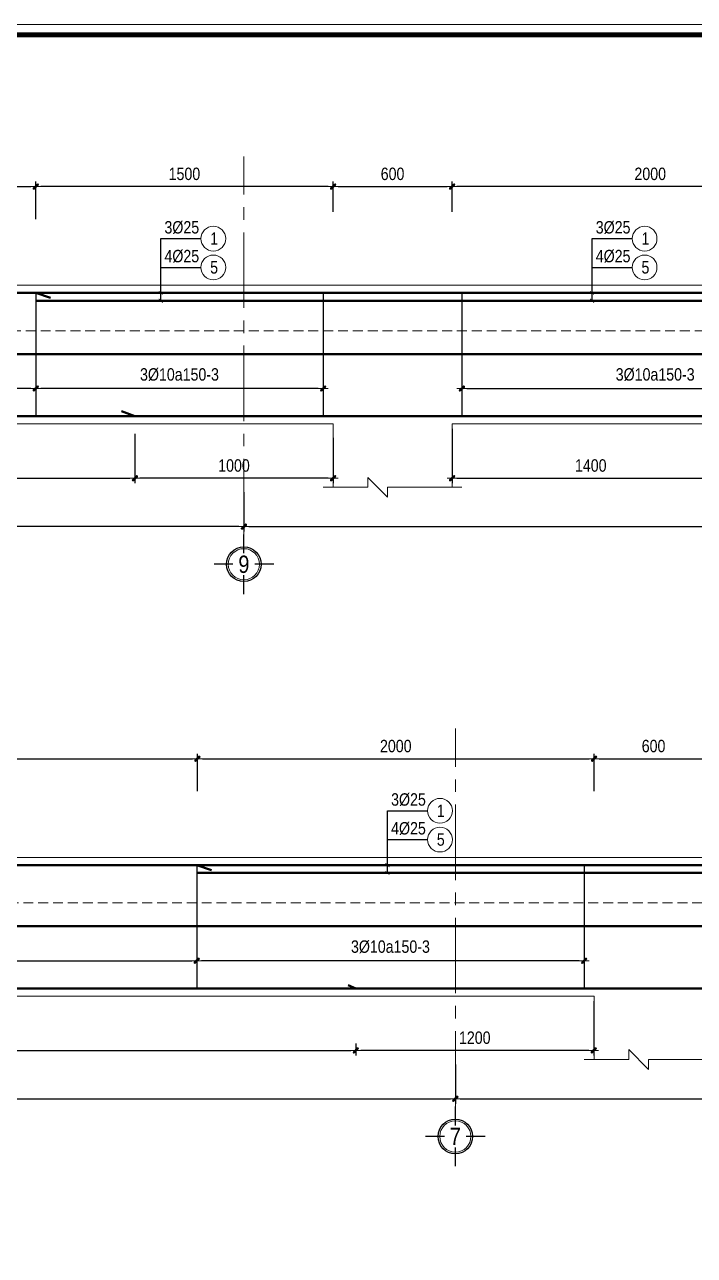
# Model space of a CAD drawing. Header units: millimetres. Extents: x 397144 to 8960116, y 345581 to 674207.
# Drawn here: x 5112500 to 5115879, y 657302 to 663512 of the extents above; entities that cross this region are included whole.
import ezdxf
from ezdxf.enums import TextEntityAlignment as Align
from ezdxf.xclip import XClip

# ---------------------------------------------------------------- set-up
doc = ezdxf.new("R2010")
doc.units = ezdxf.units.MM
doc.header["$XCLIPFRAME"] = 0
doc.header["$PDSIZE"] = -10
doc.linetypes.add('CENTER2', pattern=[28.575, 19.05, -3.175, 3.175, -3.175])
doc.linetypes.add('HIDDEN', pattern=[0.375, 0.25, -0.125])
doc.layers.get('0').update_dxf_attribs({"linetype": 'CONTINUOUS'})
doc.layers.get('Defpoints').update_dxf_attribs({"color": 12, "linetype": 'CONTINUOUS'})
for name, color, linetype, lineweight in [('2', 2, 'CONTINUOUS', 20), ('CDAI', 8, 'CONTINUOUS', 30), ('CTHEP', 2, 'CONTINUOUS', 50), ('DBAO', 3, 'CONTINUOUS', 20), ('DGIONG', 4, 'CONTINUOUS', 13), ('KTH', 150, 'CONTINUOUS', 5), ('Net khuat', 8, 'HIDDEN', 13), ('STICK', 1, 'CONTINUOUS', 9), ('TEXT', 7, 'CONTINUOUS', 15)]:
    doc.layers.add(name, color=color, linetype=linetype, lineweight=lineweight)
doc.layers.add('8', color=8, linetype='CONTINUOUS')
doc.styles.add('HELVECONDENSE', font='VHELVCN_0.TTF')
doc.styles.add('Star-HelCon', font='VHELVCN_0.TTF')
doc.styles.add('TTP-HelCon', font='VHELVCN_0.TTF')
doc.styles.add('VNI-HELVE-CONDENSE', font='VHELVCN_0.TTF')
doc.dimstyles.new('kc-25', dxfattribs={"dimtxt": 62.5, "dimasz": 20, "dimexe": 20, "dimexo": 50, "dimgap": 25, "dimtad": 3, "dimdec": 0, "dimzin": 0, "dimdsep": 46, "dimtxsty": 'VNI-HELVE-CONDENSE', "dimblk": 'DIM', "dimcen": 2.5, "dimclrd": 256, "dimclre": 154, "dimclrt": 7, "dimaunit": 1, "dimadec": 0, "dimazin": 0, "dimtfac": 1, "dimtdec": 0, "dimtix": 1, "dimtmove": 0, "dimatfit": 3, "dimldrblk": 'DOT', "dimfxl": 1, "dimtolj": 1, "dimtzin": 0, "dimarcsym": 0})
doc.dimstyles.new('TTP-25', dxfattribs={"dimscale": 25, "dimtxt": 2.5, "dimasz": 1, "dimexe": 1, "dimexo": 1, "dimgap": 0.09, "dimtad": 0, "dimdec": 4, "dimrnd": 5, "dimzin": 9, "dimdsep": 46, "dimtxsty": 'TTP-HelCon', "dimblk": 'Stick1', "dimcen": 0.09, "dimdle": 1.5, "dimclrd": 256, "dimclre": 256, "dimclrt": 7, "dimadec": 0, "dimazin": 0, "dimtfac": 1, "dimtdec": 4, "dimtmove": 0, "dimatfit": 3, "dimldrblk": '_ArchTick1', "dimfxl": 1, "dimtvp": 1, "dimtolj": 1, "dimtzin": 0, "dimarcsym": 0})

# ---------------------------------------------------------------- blocks, each defined once
blk = doc.blocks.new('Stick1')
at = {"layer": 'STICK'}
h = blk.add_hatch(color=256, dxfattribs=at)
edge = h.paths.add_edge_path()
edge.add_line((0.3, 0.5), (-0.5, -0.3))
edge.add_arc((-0.4, -0.4), 0.141, 135, 315)
edge.add_line((-0.3, -0.5), (0.5, 0.3))
edge.add_arc((0.4, 0.4), 0.141, 315, 495)
blk.add_line((1, 0), (-1, 0), dxfattribs=at)
blk.add_lwpolyline([(0.3, 0.5), (-0.5, -0.3, 1), (-0.3, -0.5), (0.5, 0.3, 1), (0.3, 0.5, 1)], format="xyb", dxfattribs=at)
blk = doc.blocks.new('*D1982')
at = {"layer": 'Defpoints', "color": 0, "transparency": 16777216}
for p in [(5151338.3, 654821.4), (5154688.3, 654821.4), (5151338.3, 654681.4)]:
    blk.add_point(p, dxfattribs=at)
at = {"layer": 'KTH', "lineweight": -2, "transparency": 16777216}
for p, q in [((5151338.3, 654796.4), (5151338.3, 654656.4)), ((5154688.3, 654796.4), (5154688.3, 654656.4)), ((5154663.3, 654681.4), (5151363.3, 654681.4))]:
    blk.add_line(p, q, dxfattribs=at)
at = {"layer": 'KTH', "lineweight": -2, "transparency": 16777216, "xscale": 25, "yscale": 25, "zscale": 25, "rotation": 180}
blk.add_blockref('Stick1', (5151338.3, 654681.4), dxfattribs=at)
at = {"layer": 'KTH', "lineweight": -2, "transparency": 16777216, "xscale": 25, "yscale": 25, "zscale": 25}
blk.add_blockref('Stick1', (5154688.3, 654681.4), dxfattribs=at)
at = {"layer": 'KTH', "color": 7, "transparency": 16777216, "insert": (5153013.3, 654751.3), "char_height": 62.5, "attachment_point": 5, "style": 'TTP-HelCon'}
blk.add_mtext('\\A1;\\A1;3Þ10a200-3', dxfattribs=at)
blk = doc.blocks.new('_ArchTick1')
at = {"color": 0, "const_width": 3.81}
blk.add_lwpolyline([(-12.7, -12.7), (12.7, 12.7)], dxfattribs=at)
blk = doc.blocks.new('*D1983')
at = {"layer": 'Defpoints', "color": 0, "transparency": 16777216}
for p in [(5154688.3, 654821.4), (5156138.3, 654738.9), (5154688.3, 654681.4)]:
    blk.add_point(p, dxfattribs=at)
at = {"layer": 'KTH', "lineweight": -2, "transparency": 16777216}
for p, q in [((5154688.3, 654796.4), (5154688.3, 654656.4)), ((5156138.3, 654713.9), (5156138.3, 654656.4)), ((5156113.3, 654681.4), (5154713.3, 654681.4))]:
    blk.add_line(p, q, dxfattribs=at)
at = {"layer": 'KTH', "lineweight": -2, "transparency": 16777216, "xscale": 25, "yscale": 25, "zscale": 25, "rotation": 180}
blk.add_blockref('Stick1', (5154688.3, 654681.4), dxfattribs=at)
at = {"layer": 'KTH', "lineweight": -2, "transparency": 16777216, "xscale": 25, "yscale": 25, "zscale": 25}
blk.add_blockref('Stick1', (5156138.3, 654681.4), dxfattribs=at)
at = {"layer": 'KTH', "color": 7, "transparency": 16777216, "insert": (5155413.3, 654751.3), "char_height": 62.5, "attachment_point": 5, "style": 'TTP-HelCon'}
blk.add_mtext('\\A1;\\A1;\\A1;3Þ10a150-3', dxfattribs=at)
blk = doc.blocks.new('*D1984')
at = {"layer": 'Defpoints', "color": 0, "transparency": 16777216}
for p in [(5154688.3, 655700.4), (5151338.3, 655511.4), (5154688.3, 655511.4)]:
    blk.add_point(p, dxfattribs=at)
at = {"layer": 'KTH', "lineweight": -2, "transparency": 16777216}
for p, q in [((5151338.3, 655536.4), (5151338.3, 655725.4)), ((5154688.3, 655536.4), (5154688.3, 655725.4)), ((5151363.3, 655700.4), (5154663.3, 655700.4))]:
    blk.add_line(p, q, dxfattribs=at)
at = {"layer": 'KTH', "lineweight": -2, "transparency": 16777216, "xscale": 25, "yscale": 25, "zscale": 25, "rotation": 180}
blk.add_blockref('Stick1', (5151338.3, 655700.4), dxfattribs=at)
at = {"layer": 'KTH', "lineweight": -2, "transparency": 16777216, "xscale": 25, "yscale": 25, "zscale": 25}
blk.add_blockref('Stick1', (5154688.3, 655700.4), dxfattribs=at)
at = {"layer": 'KTH', "color": 7, "transparency": 16777216, "insert": (5153013.3, 655764.2), "char_height": 62.5, "attachment_point": 5, "style": 'TTP-HelCon'}
blk.add_mtext('\\A1;3350', dxfattribs=at)
blk = doc.blocks.new('*D1985')
at = {"layer": 'Defpoints', "color": 0, "transparency": 16777216}
for p in [(5149838.3, 654183), (5155738.3, 654183), (5149838.3, 653985)]:
    blk.add_point(p, dxfattribs=at)
at = {"layer": 'KTH', "lineweight": -2, "transparency": 16777216}
for p, q in [((5149838.3, 654158), (5149838.3, 653960)), ((5155738.3, 654158), (5155738.3, 653960)), ((5155713.3, 653985), (5149863.3, 653985))]:
    blk.add_line(p, q, dxfattribs=at)
at = {"layer": 'KTH', "lineweight": -2, "transparency": 16777216, "xscale": 25, "yscale": 25, "zscale": 25, "rotation": 180}
blk.add_blockref('Stick1', (5149838.3, 653985), dxfattribs=at)
at = {"layer": 'KTH', "lineweight": -2, "transparency": 16777216, "xscale": 25, "yscale": 25, "zscale": 25}
blk.add_blockref('Stick1', (5155738.3, 653985), dxfattribs=at)
at = {"layer": 'KTH', "color": 7, "transparency": 16777216, "insert": (5152788.3, 654048.8), "char_height": 62.5, "attachment_point": 5, "style": 'TTP-HelCon'}
blk.add_mtext('\\A1;5900', dxfattribs=at)
blk = doc.blocks.new('*D1986')
at = {"layer": 'Defpoints', "color": 0, "transparency": 16777216}
for p in [(5155738.3, 654183), (5163138.3, 654182.9), (5163138.3, 653984.9)]:
    blk.add_point(p, dxfattribs=at)
at = {"layer": 'KTH', "lineweight": -2, "transparency": 16777216}
for p, q in [((5155738.3, 654158), (5155738.3, 653959.9)), ((5163138.3, 654157.9), (5163138.3, 653959.9)), ((5155763.3, 653984.9), (5163113.3, 653984.9))]:
    blk.add_line(p, q, dxfattribs=at)
at = {"layer": 'KTH', "lineweight": -2, "transparency": 16777216, "xscale": 25, "yscale": 25, "zscale": 25, "rotation": 180}
blk.add_blockref('Stick1', (5155738.3, 653984.9), dxfattribs=at)
at = {"layer": 'KTH', "lineweight": -2, "transparency": 16777216, "xscale": 25, "yscale": 25, "zscale": 25}
blk.add_blockref('Stick1', (5163138.3, 653984.9), dxfattribs=at)
at = {"layer": 'KTH', "color": 7, "transparency": 16777216, "insert": (5159438.3, 654048.7), "char_height": 62.5, "attachment_point": 5, "style": 'TTP-HelCon'}
blk.add_mtext('\\A1;7400', dxfattribs=at)
blk = doc.blocks.new('*D1988')
at = {"layer": 'Defpoints', "color": 0, "transparency": 16777216}
for p in [(5158788.3, 654821.4), (5156838.3, 654738.9), (5158788.3, 654681.4)]:
    blk.add_point(p, dxfattribs=at)
at = {"layer": 'KTH', "lineweight": -2, "transparency": 16777216}
for p, q in [((5158788.3, 654796.4), (5158788.3, 654656.4)), ((5156838.3, 654713.9), (5156838.3, 654656.4)), ((5156863.3, 654681.4), (5158763.3, 654681.4))]:
    blk.add_line(p, q, dxfattribs=at)
at = {"layer": 'KTH', "lineweight": -2, "transparency": 16777216, "xscale": 25, "yscale": 25, "zscale": 25, "rotation": 180}
blk.add_blockref('Stick1', (5156838.3, 654681.4), dxfattribs=at)
at = {"layer": 'KTH', "lineweight": -2, "transparency": 16777216, "xscale": 25, "yscale": 25, "zscale": 25}
blk.add_blockref('Stick1', (5158788.3, 654681.4), dxfattribs=at)
at = {"layer": 'KTH', "color": 7, "transparency": 16777216, "insert": (5157813.3, 654751.3), "char_height": 62.5, "attachment_point": 5, "style": 'TTP-HelCon'}
blk.add_mtext('\\A1;\\A1;\\A1;\\A1;3Þ10a150-3', dxfattribs=at)
blk = doc.blocks.new('*D1990')
at = {"layer": 'Defpoints', "color": 0, "transparency": 16777216}
for p in [(5156788.3, 655700.4), (5156788.3, 655547.3), (5158788.3, 655547.3)]:
    blk.add_point(p, dxfattribs=at)
at = {"layer": 'KTH', "lineweight": -2, "transparency": 16777216}
for p, q in [((5156788.3, 655572.3), (5156788.3, 655725.4)), ((5158788.3, 655572.3), (5158788.3, 655725.4)), ((5158763.3, 655700.4), (5156813.3, 655700.4))]:
    blk.add_line(p, q, dxfattribs=at)
at = {"layer": 'KTH', "lineweight": -2, "transparency": 16777216, "xscale": 25, "yscale": 25, "zscale": 25, "rotation": 180}
blk.add_blockref('Stick1', (5156788.3, 655700.4), dxfattribs=at)
at = {"layer": 'KTH', "lineweight": -2, "transparency": 16777216, "xscale": 25, "yscale": 25, "zscale": 25}
blk.add_blockref('Stick1', (5158788.3, 655700.4), dxfattribs=at)
at = {"layer": 'KTH', "color": 7, "transparency": 16777216, "insert": (5157788.3, 655764.2), "char_height": 62.5, "attachment_point": 5, "style": 'TTP-HelCon'}
blk.add_mtext('\\A1;2000', dxfattribs=at)
blk = doc.blocks.new('dau truc')
blk.add_circle((0, 0), 180)
at = {"layer": '8'}
for p, q in [((0, 127), (0, 345)), ((-127, 0), (-345, 0)), ((345, 0), (127, 0)), ((0, -345), (0, -127))]:
    blk.add_line(p, q, dxfattribs=at)
blk.add_circle((0, 0), 200, dxfattribs=at)
at = {"layer": 'TEXT', "style": 'HELVECONDENSE'}
blk.add_attdef('A', text='', height=233, dxfattribs=at).set_placement((0, 0), align=Align.MIDDLE)
blk = doc.blocks.new('DIM')
h = blk.add_hatch(color=1)
h.paths.add_polyline_path([(0.49, 0.29, 1), (0.29, 0.49), (-0.19, 0), (0.19, 0)])
h.paths.add_polyline_path([(0.19, 0), (-0.19, 0), (-0.49, -0.29, 1), (-0.29, -0.49)])
at = {"color": 9}
for p, q in [((-0.19, 0), (-1.5, 0)), ((0.19, 0), (1.5, 0))]:
    blk.add_line(p, q, dxfattribs=at)
at = {"color": 1}
for p, q in [((-0.49, -0.29), (0.29, 0.49)), ((-0.29, -0.49), (0.49, 0.29)), ((-0.19, 0), (0.19, 0))]:
    blk.add_line(p, q, dxfattribs=at)
blk.add_arc((-0.39, -0.39), 0.138, 135, 315, dxfattribs=at)
blk = doc.blocks.new('*D1957')
at = {"layer": 'Defpoints', "color": 0, "transparency": 16777216}
for p in [(5156788.3, 655700.4), (5156188.3, 655547.3), (5156788.3, 655547.3)]:
    blk.add_point(p, dxfattribs=at)
at = {"layer": 'KTH', "lineweight": -2, "transparency": 16777216}
for p, q in [((5156188.3, 655572.3), (5156188.3, 655725.4)), ((5156788.3, 655572.3), (5156788.3, 655725.4)), ((5156213.3, 655700.4), (5156763.3, 655700.4))]:
    blk.add_line(p, q, dxfattribs=at)
at = {"layer": 'KTH', "lineweight": -2, "transparency": 16777216, "xscale": 25, "yscale": 25, "zscale": 25, "rotation": 180}
blk.add_blockref('Stick1', (5156188.3, 655700.4), dxfattribs=at)
at = {"layer": 'KTH', "lineweight": -2, "transparency": 16777216, "xscale": 25, "yscale": 25, "zscale": 25}
blk.add_blockref('Stick1', (5156788.3, 655700.4), dxfattribs=at)
at = {"layer": 'KTH', "color": 7, "transparency": 16777216, "insert": (5156488.3, 655764.2), "char_height": 62.5, "attachment_point": 5, "style": 'TTP-HelCon'}
blk.add_mtext('\\A1;600', dxfattribs=at)
blk = doc.blocks.new('*D1960')
at = {"layer": 'Defpoints', "color": 0, "transparency": 16777216}
for p in [(5156788.3, 654502.9), (5158188.3, 654502.9), (5158188.3, 654228.7)]:
    blk.add_point(p, dxfattribs=at)
at = {"layer": 'KTH', "lineweight": -2, "transparency": 16777216}
for p, q in [((5156788.3, 654477.9), (5156788.3, 654203.7)), ((5158188.3, 654477.9), (5158188.3, 654203.7)), ((5156813.3, 654228.7), (5158163.3, 654228.7))]:
    blk.add_line(p, q, dxfattribs=at)
at = {"layer": 'KTH', "lineweight": -2, "transparency": 16777216, "xscale": 25, "yscale": 25, "zscale": 25, "rotation": 180}
blk.add_blockref('Stick1', (5156788.3, 654228.7), dxfattribs=at)
at = {"layer": 'KTH', "lineweight": -2, "transparency": 16777216, "xscale": 25, "yscale": 25, "zscale": 25}
blk.add_blockref('Stick1', (5158188.3, 654228.7), dxfattribs=at)
at = {"layer": 'KTH', "color": 7, "transparency": 16777216, "insert": (5157488.3, 654292.5), "char_height": 62.5, "attachment_point": 5, "style": 'TTP-HelCon'}
blk.add_mtext('\\A1;1400', dxfattribs=at)
blk = doc.blocks.new('*D1965')
at = {"layer": 'Defpoints', "color": 0, "transparency": 16777216}
for p in [(5170933.3, 654821.3), (5172888.3, 654738.9), (5170933.3, 654681.4)]:
    blk.add_point(p, dxfattribs=at)
at = {"layer": 'KTH', "lineweight": -2, "transparency": 16777216}
for p, q in [((5170933.3, 654796.3), (5170933.3, 654656.4)), ((5172888.3, 654713.9), (5172888.3, 654656.4)), ((5172863.3, 654681.4), (5170958.3, 654681.4))]:
    blk.add_line(p, q, dxfattribs=at)
at = {"layer": 'KTH', "lineweight": -2, "transparency": 16777216, "xscale": 25, "yscale": 25, "zscale": 25, "rotation": 180}
blk.add_blockref('Stick1', (5170933.3, 654681.4), dxfattribs=at)
at = {"layer": 'KTH', "lineweight": -2, "transparency": 16777216, "xscale": 25, "yscale": 25, "zscale": 25}
blk.add_blockref('Stick1', (5172888.3, 654681.4), dxfattribs=at)
at = {"layer": 'KTH', "color": 7, "transparency": 16777216, "insert": (5171910.8, 654751.3), "char_height": 62.5, "attachment_point": 5, "style": 'TTP-HelCon'}
blk.add_mtext('\\A1;\\A1;\\A1;\\A1;3Þ10a150-3', dxfattribs=at)
blk = doc.blocks.new('*D1967')
at = {"layer": 'Defpoints', "color": 0, "transparency": 16777216}
for p in [(5173538.3, 655700.4), (5172938.3, 655547.3), (5173538.3, 655547.3)]:
    blk.add_point(p, dxfattribs=at)
at = {"layer": 'KTH', "lineweight": -2, "transparency": 16777216}
for p, q in [((5172938.3, 655572.3), (5172938.3, 655725.4)), ((5173538.3, 655572.3), (5173538.3, 655725.4)), ((5172963.3, 655700.4), (5173513.3, 655700.4))]:
    blk.add_line(p, q, dxfattribs=at)
at = {"layer": 'KTH', "lineweight": -2, "transparency": 16777216, "xscale": 25, "yscale": 25, "zscale": 25, "rotation": 180}
blk.add_blockref('Stick1', (5172938.3, 655700.4), dxfattribs=at)
at = {"layer": 'KTH', "lineweight": -2, "transparency": 16777216, "xscale": 25, "yscale": 25, "zscale": 25}
blk.add_blockref('Stick1', (5173538.3, 655700.4), dxfattribs=at)
at = {"layer": 'KTH', "color": 7, "transparency": 16777216, "insert": (5173238.3, 655764.2), "char_height": 62.5, "attachment_point": 5, "style": 'TTP-HelCon'}
blk.add_mtext('\\A1;600', dxfattribs=at)
blk = doc.blocks.new('*D1973')
at = {"layer": 'Defpoints', "color": 0, "transparency": 16777216}
for p in [(5172938.3, 655700.3), (5170937.3, 655511.3), (5172938.3, 655511.3)]:
    blk.add_point(p, dxfattribs=at)
at = {"layer": 'KTH', "lineweight": -2, "transparency": 16777216}
for p, q in [((5170937.3, 655536.3), (5170937.3, 655725.3)), ((5172938.3, 655536.3), (5172938.3, 655725.3)), ((5170962.3, 655700.3), (5172913.3, 655700.3))]:
    blk.add_line(p, q, dxfattribs=at)
at = {"layer": 'KTH', "lineweight": -2, "transparency": 16777216, "xscale": 25, "yscale": 25, "zscale": 25, "rotation": 180}
blk.add_blockref('Stick1', (5170937.3, 655700.3), dxfattribs=at)
at = {"layer": 'KTH', "lineweight": -2, "transparency": 16777216, "xscale": 25, "yscale": 25, "zscale": 25}
blk.add_blockref('Stick1', (5172938.3, 655700.3), dxfattribs=at)
at = {"layer": 'KTH', "color": 7, "transparency": 16777216, "insert": (5171937.8, 655764.1), "char_height": 62.5, "attachment_point": 5, "style": 'TTP-HelCon'}
blk.add_mtext('\\A1;2000', dxfattribs=at)
blk = doc.blocks.new('*D1974')
at = {"layer": 'Defpoints', "color": 0, "transparency": 16777216}
for p in [(5170937.3, 655700.3), (5167237.3, 655511.3), (5170937.3, 655511.3)]:
    blk.add_point(p, dxfattribs=at)
at = {"layer": 'KTH', "lineweight": -2, "transparency": 16777216}
for p, q in [((5167237.3, 655536.3), (5167237.3, 655725.3)), ((5170937.3, 655536.3), (5170937.3, 655725.3)), ((5167262.3, 655700.3), (5170912.3, 655700.3))]:
    blk.add_line(p, q, dxfattribs=at)
at = {"layer": 'KTH', "lineweight": -2, "transparency": 16777216, "xscale": 25, "yscale": 25, "zscale": 25, "rotation": 180}
blk.add_blockref('Stick1', (5167237.3, 655700.3), dxfattribs=at)
at = {"layer": 'KTH', "lineweight": -2, "transparency": 16777216, "xscale": 25, "yscale": 25, "zscale": 25}
blk.add_blockref('Stick1', (5170937.3, 655700.3), dxfattribs=at)
at = {"layer": 'KTH', "color": 7, "transparency": 16777216, "insert": (5169087.3, 655764.1), "char_height": 62.5, "attachment_point": 5, "style": 'TTP-HelCon'}
blk.add_mtext('\\A1;3700', dxfattribs=at)
blk = doc.blocks.new('*D1951')
at = {"layer": 'Defpoints', "color": 0, "transparency": 16777216}
for p in [(5167237.3, 654821.4), (5170933.3, 654821.3), (5170933.3, 654681.3)]:
    blk.add_point(p, dxfattribs=at)
at = {"layer": 'KTH', "lineweight": -2, "transparency": 16777216}
for p, q in [((5167237.3, 654796.4), (5167237.3, 654656.3)), ((5170933.3, 654796.3), (5170933.3, 654656.3)), ((5167262.3, 654681.3), (5170908.3, 654681.3))]:
    blk.add_line(p, q, dxfattribs=at)
at = {"layer": 'KTH', "lineweight": -2, "transparency": 16777216, "xscale": 25, "yscale": 25, "zscale": 25, "rotation": 180}
blk.add_blockref('Stick1', (5167237.3, 654681.3), dxfattribs=at)
at = {"layer": 'KTH', "lineweight": -2, "transparency": 16777216, "xscale": 25, "yscale": 25, "zscale": 25}
blk.add_blockref('Stick1', (5170933.3, 654681.3), dxfattribs=at)
at = {"layer": 'KTH', "color": 7, "transparency": 16777216, "insert": (5169085.3, 654751.2), "char_height": 62.5, "attachment_point": 5, "style": 'TTP-HelCon'}
blk.add_mtext('\\A1;\\A1;3Þ10a200-3', dxfattribs=at)
blk = doc.blocks.new('*D1930')
at = {"layer": 'Defpoints', "color": 0, "transparency": 16777216}
for p in [(5155188.3, 654477.6), (5156188.3, 654457.2), (5155188.3, 654228.7)]:
    blk.add_point(p, dxfattribs=at)
at = {"layer": 'KTH', "lineweight": -2, "transparency": 16777216}
for p, q in [((5155188.3, 654452.6), (5155188.3, 654203.7)), ((5156188.3, 654432.2), (5156188.3, 654203.7)), ((5156163.3, 654228.7), (5155213.3, 654228.7))]:
    blk.add_line(p, q, dxfattribs=at)
at = {"layer": 'KTH', "lineweight": -2, "transparency": 16777216, "xscale": 25, "yscale": 25, "zscale": 25, "rotation": 180}
blk.add_blockref('Stick1', (5155188.3, 654228.7), dxfattribs=at)
at = {"layer": 'KTH', "lineweight": -2, "transparency": 16777216, "xscale": 25, "yscale": 25, "zscale": 25}
blk.add_blockref('Stick1', (5156188.3, 654228.7), dxfattribs=at)
at = {"layer": 'KTH', "color": 7, "transparency": 16777216, "insert": (5155688.3, 654292.5), "char_height": 62.5, "attachment_point": 5, "style": 'TTP-HelCon'}
blk.add_mtext('\\A1;1000', dxfattribs=at)
blk = doc.blocks.new('*D1931')
at = {"layer": 'Defpoints', "color": 0, "transparency": 16777216}
for p in [(5150838.3, 654477.6), (5155188.3, 654373.4), (5155188.3, 654228.7)]:
    blk.add_point(p, dxfattribs=at)
at = {"layer": 'KTH', "lineweight": -2, "transparency": 16777216}
for p, q in [((5150838.3, 654452.6), (5150838.3, 654203.7)), ((5155188.3, 654348.4), (5155188.3, 654203.7)), ((5150863.3, 654228.7), (5155163.3, 654228.7))]:
    blk.add_line(p, q, dxfattribs=at)
at = {"layer": 'KTH', "lineweight": -2, "transparency": 16777216, "xscale": 25, "yscale": 25, "zscale": 25, "rotation": 180}
blk.add_blockref('Stick1', (5150838.3, 654228.7), dxfattribs=at)
at = {"layer": 'KTH', "lineweight": -2, "transparency": 16777216, "xscale": 25, "yscale": 25, "zscale": 25}
blk.add_blockref('Stick1', (5155188.3, 654228.7), dxfattribs=at)
at = {"layer": 'KTH', "color": 7, "transparency": 16777216, "insert": (5153013.3, 654292.5), "char_height": 62.5, "attachment_point": 5, "style": 'TTP-HelCon'}
blk.add_mtext('\\A1;4350', dxfattribs=at)
blk = doc.blocks.new('*D1932')
at = {"layer": 'Defpoints', "color": 0, "transparency": 16777216}
for p in [(5154688.3, 655700.4), (5154688.3, 655536.4), (5156188.3, 655547.3)]:
    blk.add_point(p, dxfattribs=at)
at = {"layer": 'KTH', "lineweight": -2, "transparency": 16777216}
for p, q in [((5154688.3, 655561.4), (5154688.3, 655725.4)), ((5156188.3, 655572.3), (5156188.3, 655725.4)), ((5156163.3, 655700.4), (5154713.3, 655700.4))]:
    blk.add_line(p, q, dxfattribs=at)
at = {"layer": 'KTH', "lineweight": -2, "transparency": 16777216, "xscale": 25, "yscale": 25, "zscale": 25, "rotation": 180}
blk.add_blockref('Stick1', (5154688.3, 655700.4), dxfattribs=at)
at = {"layer": 'KTH', "lineweight": -2, "transparency": 16777216, "xscale": 25, "yscale": 25, "zscale": 25}
blk.add_blockref('Stick1', (5156188.3, 655700.4), dxfattribs=at)
at = {"layer": 'KTH', "color": 7, "transparency": 16777216, "insert": (5155438.3, 655764.2), "char_height": 62.5, "attachment_point": 5, "style": 'TTP-HelCon'}
blk.add_mtext('\\A1;1500', dxfattribs=at)
blk = doc.blocks.new('*D1206')
at = {"layer": 'Defpoints', "color": 0, "transparency": 16777216}
for p in [(5163138.3, 654182.9), (5172238.3, 654182.9), (5172238.3, 653984.9)]:
    blk.add_point(p, dxfattribs=at)
at = {"layer": 'KTH', "lineweight": -2, "transparency": 16777216}
for p, q in [((5163138.3, 654157.9), (5163138.3, 653959.9)), ((5172238.3, 654157.9), (5172238.3, 653959.9)), ((5163163.3, 653984.9), (5172213.3, 653984.9))]:
    blk.add_line(p, q, dxfattribs=at)
at = {"layer": 'KTH', "lineweight": -2, "transparency": 16777216, "xscale": 25, "yscale": 25, "zscale": 25, "rotation": 180}
blk.add_blockref('Stick1', (5163138.3, 653984.9), dxfattribs=at)
at = {"layer": 'KTH', "lineweight": -2, "transparency": 16777216, "xscale": 25, "yscale": 25, "zscale": 25}
blk.add_blockref('Stick1', (5172238.3, 653984.9), dxfattribs=at)
at = {"layer": 'KTH', "color": 7, "transparency": 16777216, "insert": (5167688.3, 654048.7), "char_height": 62.5, "attachment_point": 5, "style": 'TTP-HelCon'}
blk.add_mtext('\\A1;9100', dxfattribs=at)
blk = doc.blocks.new('*D1207')
at = {"layer": 'Defpoints', "color": 0, "transparency": 16777216}
for p in [(5172238.3, 654182.9), (5180938.3, 654081.8), (5180938.3, 653984.9)]:
    blk.add_point(p, dxfattribs=at)
at = {"layer": 'KTH', "lineweight": -2, "transparency": 16777216}
for p, q in [((5172238.3, 654157.9), (5172238.3, 653959.9)), ((5180938.3, 654056.8), (5180938.3, 653959.9)), ((5172263.3, 653984.9), (5180913.3, 653984.9))]:
    blk.add_line(p, q, dxfattribs=at)
at = {"layer": 'KTH', "lineweight": -2, "transparency": 16777216, "xscale": 25, "yscale": 25, "zscale": 25, "rotation": 180}
blk.add_blockref('Stick1', (5172238.3, 653984.9), dxfattribs=at)
at = {"layer": 'KTH', "lineweight": -2, "transparency": 16777216, "xscale": 25, "yscale": 25, "zscale": 25}
blk.add_blockref('Stick1', (5180938.3, 653984.9), dxfattribs=at)
at = {"layer": 'KTH', "color": 7, "transparency": 16777216, "insert": (5176588.3, 654048.7), "char_height": 62.5, "attachment_point": 5, "style": 'TTP-HelCon'}
blk.add_mtext('\\A1;9400', dxfattribs=at)
blk = doc.blocks.new('*D1933')
at = {"layer": 'Defpoints', "color": 0, "transparency": 16777216}
for p in [(5172936.3, 654502.9), (5171736.3, 654288.7), (5171736.3, 654228.7)]:
    blk.add_point(p, dxfattribs=at)
at = {"layer": 'KTH', "lineweight": -2, "transparency": 16777216}
for p, q in [((5172936.3, 654477.9), (5172936.3, 654203.7)), ((5171736.3, 654263.7), (5171736.3, 654203.7)), ((5172911.3, 654228.7), (5171761.3, 654228.7))]:
    blk.add_line(p, q, dxfattribs=at)
at = {"layer": 'KTH', "lineweight": -2, "transparency": 16777216, "xscale": 25, "yscale": 25, "zscale": 25, "rotation": 180}
blk.add_blockref('Stick1', (5171736.3, 654228.7), dxfattribs=at)
at = {"layer": 'KTH', "lineweight": -2, "transparency": 16777216, "xscale": 25, "yscale": 25, "zscale": 25}
blk.add_blockref('Stick1', (5172936.3, 654228.7), dxfattribs=at)
at = {"layer": 'KTH', "color": 7, "transparency": 16777216, "insert": (5172336.3, 654292.5), "char_height": 62.5, "attachment_point": 5, "style": 'TTP-HelCon'}
blk.add_mtext('\\A1;1200', dxfattribs=at)
blk = doc.blocks.new('*D1934')
at = {"layer": 'Defpoints', "color": 0, "transparency": 16777216}
for p in [(5166438.3, 654288.7), (5171736.3, 654263.7), (5171736.3, 654228.7)]:
    blk.add_point(p, dxfattribs=at)
at = {"layer": 'KTH', "lineweight": -2, "transparency": 16777216}
for p, q in [((5166438.3, 654263.7), (5166438.3, 654203.7)), ((5166463.3, 654228.7), (5171711.3, 654228.7)), ((5171736.3, 654238.7), (5171736.3, 654203.7))]:
    blk.add_line(p, q, dxfattribs=at)
at = {"layer": 'KTH', "lineweight": -2, "transparency": 16777216, "xscale": 25, "yscale": 25, "zscale": 25, "rotation": 180}
blk.add_blockref('Stick1', (5166438.3, 654228.7), dxfattribs=at)
at = {"layer": 'KTH', "lineweight": -2, "transparency": 16777216, "xscale": 25, "yscale": 25, "zscale": 25}
blk.add_blockref('Stick1', (5171736.3, 654228.7), dxfattribs=at)
at = {"layer": 'KTH', "color": 7, "transparency": 16777216, "insert": (5169087.3, 654292.5), "char_height": 62.5, "attachment_point": 5, "style": 'TTP-HelCon'}
blk.add_mtext('\\A1;5300', dxfattribs=at)
blk = doc.blocks.new('AY-27')
at = {"layer": 'CTHEP'}
blk.add_line((5149346.05357, 599212.55338), (5187748.96372, 599212.50526), dxfattribs=at)
for points in [[(5187932.32851, 598893.30575), (5187932.32851, 599521.49296), (5149192.32851, 599521.5577), (5149192.32851, 598895.29521)], [(5149250.56747, 599275.95862), (5149250.56747, 598899.56854), (5149250.56747, 598899.56854), (5149761.19634, 598899.54548), (5157612.32851, 598899.5172), (5158186.37402, 598899.51531), (5187870.49566, 598899.49317), (5187870.49566, 599422.36868)]]:
    blk.add_lwpolyline(points, dxfattribs=at)
at = {"layer": 'Net khuat', "ltscale": 200}
blk.add_lwpolyline([(5149162.32851, 599330.5685), (5187962.32851, 599330.5685)], dxfattribs=at)
blk = doc.blocks.new('CHG_XX_Khung ten')
blk.add_lwpolyline([(15, 579), (826, 579), (826, 15), (15, 15)], close=True)
at = {"color": 4, "linetype": 'Continuous', "const_width": 1}
blk.add_lwpolyline([(17, 577), (824, 577), (824, 17), (17, 17)], close=True, dxfattribs=at)
blk = doc.blocks.new('AY-25')
at = {"layer": 'CDAI', "ltscale": 52.5}
for p, q in [((5154688.26566, 655167.9613), (5154688.26566, 654537.9613)), ((5156138.26566, 655167.9613), (5156138.26566, 654537.9613)), ((5156838.26306, 655167.95747), (5156838.26306, 654541.94133)), ((5170933.26566, 655167.88916), (5170933.26566, 654541.91816)), ((5172888.26566, 655167.9613), (5172888.26566, 654537.9613))]:
    blk.add_line(p, q, dxfattribs=at)
at = {"layer": 'CTHEP'}
for p, q in [((5154763.26566, 655138.9613), (5154688.26566, 655163.9613)), ((5171008.26566, 655138.88916), (5170933.26566, 655163.88916)), ((5154688.30514, 655123.94814), (5158788.26306, 655123.9365)), ((5170937.30514, 655123.94814), (5175537.26706, 655123.94814)), ((5149721.99072, 654854.9494), (5195174.90087, 654854.90127)), ((5155188.26566, 654541.96066), (5155121.34931, 654567.26018)), ((5171736.26566, 654541.90795), (5171696.76667, 654557.59982))]:
    blk.add_line(p, q, dxfattribs=at)
for points in [[(5195358.26565, 654535.70176), (5195358.26565, 655163.88897), (5149568.26566, 655163.96452)], [(5149626.50462, 654918.35463), (5149626.50462, 654541.96456), (5156207.27174, 654541.94341), (5156787.13349, 654541.9415), (5164638.26566, 654541.91321), (5165212.31117, 654541.91133), (5195296.43281, 654541.88918), (5195296.43281, 655064.76469)]]:
    blk.add_lwpolyline(points, dxfattribs=at)
at = {"layer": 'DBAO'}
for points in [[(5156313.62693, 655202.80675), (5149538.26566, 655202.97601), (5149538.26566, 654502.96452), (5149538.26566, 654502.96452), (5149538.26566, 654182.96452)], [(5156313.62694, 655203.12096), (5164786.17191, 655202.88538)], [(5195388.26566, 654182.84699), (5195388.26566, 655202.84328), (5164786.17191, 655202.88813)], [(5149838.26566, 654182.96452), (5149838.26566, 654502.96452), (5156188.26566, 654502.93462)], [(5156188.26566, 654182.9613), (5156188.26566, 654502.9613)], [(5156788.26306, 654182.95747), (5156788.26306, 654502.93165), (5164638.26566, 654502.88916), (5164638.26566, 654182.88916)], [(5165238.26706, 654502.88533), (5172938.26566, 654502.87557)], [(5172938.26566, 654182.9613), (5172938.26566, 654502.9613)]]:
    blk.add_lwpolyline(points, dxfattribs=at)
at = {"layer": 'DGIONG'}
for points in [[(5156138.26566, 654182.9613), (5156363.26566, 654182.9613), (5156363.26566, 654232.9613), (5156463.26566, 654132.9613), (5156463.26566, 654182.9613), (5156838.26306, 654182.95747)], [(5172888.26566, 654182.9613), (5173113.26566, 654182.9613), (5173113.26566, 654232.9613), (5173213.26566, 654132.9613), (5173213.26566, 654182.9613), (5173588.26306, 654182.95747)]]:
    blk.add_lwpolyline(points, dxfattribs=at)
for centre in [(5155583.97094, 655437.76569), (5157759.96225, 655437.76569), (5172160.71414, 655437.76569), (5155583.97094, 655292.46668), (5157759.96225, 655292.46668), (5172160.71414, 655292.46668)]:
    blk.add_circle(centre, 62.5, dxfattribs=at)
at = {"layer": 'Net khuat', "linetype": 'CENTER2', "ltscale": 20}
for p, q in [((5155738.26566, 653945.46751), (5155738.26566, 655950.81016)), ((5172238.26566, 653945.46751), (5172238.26566, 655950.81016))]:
    blk.add_line(p, q, dxfattribs=at)
at = {"layer": 'Net khuat', "ltscale": 200}
blk.add_lwpolyline([(5149538.26566, 654502.96452), (5149538.26566, 654502.96452), (5149838.26566, 654502.96452), (5149838.26566, 654972.96452), (5195388.26566, 654972.96452)], dxfattribs=at)
at = {"layer": '2', "ltscale": 300}
ref = blk.add_blockref('dau truc', (5155738.26566, 653794.60298), dxfattribs=dict(at, xscale=0.4367131292819977, yscale=0.4367131292819977, zscale=0.4367131292819977))
ref.add_attrib('A', '9', dxfattribs={"layer": 'TEXT', "height": 87.5, "style": 'HELVECONDENSE'}).set_placement((5155738.26566, 653794.60298), align=Align.MIDDLE)
ref = blk.add_blockref('dau truc', (5172238.26566, 653794.60298), dxfattribs=dict(at, xscale=0.4367131292819977, yscale=0.4367131292819977, zscale=0.4367131292819977))
ref.add_attrib('A', '7', dxfattribs={"layer": 'TEXT', "height": 87.5, "style": 'HELVECONDENSE'}).set_placement((5172238.26566, 653794.60298), align=Align.MIDDLE)
at = {"layer": 'TEXT', "style": 'TTP-HelCon'}
for s, p in [('3Þ25', (5155337.46089, 655463.61863)), ('3Þ25', (5157513.45219, 655463.61863)), ('3Þ25', (5171914.20408, 655463.61863)), ('4Þ25', (5155337.46089, 655318.31963)), ('4Þ25', (5157513.45219, 655318.31963)), ('4Þ25', (5171914.20408, 655318.31963))]:
    blk.add_text(s, height=62.5, dxfattribs=at).set_placement(p)
at = {"layer": 'TEXT', "style": 'Star-HelCon'}
for s, p in [('1', (5155588.13761, 655437.76569)), ('1', (5157764.12891, 655437.76569)), ('1', (5172164.8808, 655437.76569)), ('5', (5155588.13761, 655292.46668)), ('5', (5157764.12891, 655292.46668)), ('5', (5172164.8808, 655292.46668))]:
    blk.add_text(s, height=62.5, dxfattribs=at).set_placement(p, align=Align.MIDDLE)
at = {"layer": 'KTH'}
for base, p1, p2, picture, middle in [((5154688.26566, 655700.35564), (5151338.26566, 655511.35886), (5154688.26566, 655511.35564), '*D1984', (5153013.26566, 655764.18897)), ((5154688.26566, 655700.35564), (5156188.26566, 655547.25891), (5154688.26566, 655536.35564), '*D1932', (5155438.26566, 655764.18897)), ((5156788.26306, 655700.35564), (5156188.26566, 655547.25891), (5156788.26306, 655547.25891), '*D1957', (5156488.26436, 655764.18897)), ((5170937.26566, 655700.27967), (5167237.26706, 655511.27967), (5170937.26566, 655511.27967), '*D1974', (5169087.26636, 655764.113)), ((5172938.26566, 655700.2835), (5170937.26566, 655511.27967), (5172938.26566, 655511.27967), '*D1973', (5171937.76566, 655764.11684)), ((5173538.26306, 655700.35564), (5172938.26566, 655547.25891), (5173538.26306, 655547.25891), '*D1967', (5173238.26436, 655764.18897)), ((5155188.26566, 654228.69946), (5156188.26566, 654457.22016), (5155188.26566, 654477.55808), '*D1930', (5155688.26566, 654292.53279)), ((5171736.26566, 654228.69946), (5172936.26566, 654502.88533), (5171736.26566, 654288.65064), '*D1933', (5172336.26566, 654292.53279)), ((5163138.26566, 653984.90424), (5155738.26566, 654182.9613), (5163138.26566, 654182.88725), '*D1986', (5159438.26566, 654048.73757)), ((5172238.26566, 653984.90424), (5163138.26566, 654182.88725), (5172238.26566, 654182.88725), '*D1206', (5167688.26566, 654048.73757))]:
    dim = blk.add_linear_dim(base=base, p1=p1, p2=p2, angle=180, dimstyle='TTP-25', override={"dimtmove": 1}, dxfattribs=at)
    dim.commit()
    dim.dimension.update_dxf_attribs({"geometry": picture, "text_midpoint": middle})
for base, p1, p2, picture, middle in [((5156788.26306, 655700.35181), (5158788.26306, 655547.25891), (5156788.26306, 655547.25891), '*D1990', (5157788.26306, 655764.18514)), ((5155188.26566, 654228.69946), (5150838.26566, 654477.55808), (5155188.26566, 654373.42898), '*D1931', (5153013.26566, 654292.53279)), ((5158188.26306, 654228.69946), (5156788.26306, 654502.93165), (5158188.26306, 654502.91731), '*D1960', (5157488.26306, 654292.53279)), ((5171736.26566, 654228.69946), (5166438.26706, 654288.65064), (5171736.26566, 654263.65064), '*D1934', (5169087.26636, 654292.53279)), ((5149838.26566, 653984.98343), (5155738.26566, 654182.9613), (5149838.26566, 654182.96452), '*D1985', (5152788.26566, 654048.81676))]:
    dim = blk.add_linear_dim(base=base, p1=p1, p2=p2, dimstyle='TTP-25', override={"dimtmove": 1}, dxfattribs=at)
    dim.commit()
    dim.dimension.update_dxf_attribs({"geometry": picture, "text_midpoint": middle})
for base, p1, p2, text, picture, middle in [((5151338.26566, 654681.38511), (5154688.26566, 654821.39829), (5151338.26566, 654821.40151), '\\A1;3Þ10a200-3', '*D1982', (5153013.26566, 654751.30177)), ((5154688.26566, 654681.38511), (5156138.26566, 654738.85846), (5154688.26566, 654821.39829), '\\A1;\\A1;3Þ10a150-3', '*D1983', (5155413.26566, 654751.30177)), ((5170933.26566, 654681.38511), (5172888.26566, 654738.85846), (5170933.26566, 654821.32998), '\\A1;\\A1;\\A1;3Þ10a150-3', '*D1965', (5171910.76566, 654751.30177)), ((5180938.26566, 653984.90424), (5172238.26566, 654182.88725), (5180938.26566, 654081.75542), '9400', '*D1207', (5176588.26566, 654048.73757))]:
    dim = blk.add_linear_dim(base=base, p1=p1, p2=p2, angle=180, text=text, dimstyle='TTP-25', override={"dimtmove": 1}, dxfattribs=at)
    dim.commit()
    dim.dimension.update_dxf_attribs({"geometry": picture, "text_midpoint": middle})
for base, p1, p2, text, picture, middle in [((5158788.26306, 654681.38511), (5156838.26306, 654738.85846), (5158788.26306, 654821.39829), '\\A1;\\A1;\\A1;3Þ10a150-3', '*D1988', (5157813.26306, 654751.30177)), ((5170933.26566, 654681.30975), (5167237.26706, 654821.39829), (5170933.26566, 654821.32998), '\\A1;3Þ10a200-3', '*D1951', (5169085.26636, 654751.22642))]:
    dim = blk.add_linear_dim(base=base, p1=p1, p2=p2, text=text, dimstyle='TTP-25', override={"dimtmove": 1}, dxfattribs=at)
    dim.commit()
    dim.dimension.update_dxf_attribs({"geometry": picture, "text_midpoint": middle})
at = {"layer": 'DGIONG'}
for points in [[(5155318.94912, 655163.95758), (5155318.94886, 655437.76569), (5155521.47094, 655437.76569)], [(5157494.94043, 655163.95758), (5157494.94016, 655437.76569), (5157697.46225, 655437.76569)], [(5171895.69232, 655163.95758), (5171895.69205, 655437.76569), (5172098.21414, 655437.76569)], [(5155318.94877, 655123.95758), (5155318.9485, 655292.46668), (5155521.47059, 655292.46668)], [(5157494.94007, 655123.95758), (5157494.93981, 655292.46668), (5157697.46189, 655292.46668)], [(5171895.69196, 655123.95758), (5171895.6917, 655292.46668), (5172098.21378, 655292.46668)]]:
    blk.add_leader(points, dimstyle='kc-25', override={"dimtad": 0, "dimldrblk": 'ArchTick', "dimfxl": 100, "dimarcsym": 1}, dxfattribs=at)

msp = doc.modelspace()

# ---------------------------------------------------------------- linework, layer by layer
at = {"layer": 'CDAI', "ltscale": 0.8}
msp.add_lwpolyline([(5106713.26923, 663460.45642), (5124082.87466, 663460.45642), (5124082.87466, 648942.57726), (5106713.26923, 648942.57726)], close=True, dxfattribs=at)
msp.add_lwpolyline([(5106713.26923, 663460.45642), (5124082.87466, 663460.45642), (5124082.87466, 648942.57726), (5106713.26923, 648942.57726)], close=True, dxfattribs=at)
msp.add_lwpolyline([(5106713.26923, 663460.45642), (5124082.87466, 663460.45642), (5124082.87466, 648942.57726), (5106713.26923, 648942.57726)], close=True, dxfattribs=at)
msp.add_lwpolyline([(5106713.26923, 663460.45642), (5124082.87466, 663460.45642), (5124082.87466, 648942.57726), (5106713.26923, 648942.57726)], close=True, dxfattribs=at)

# ---------------------------------------------------------------- block references
at = {"layer": 'CDAI'}
ref = msp.add_blockref('AY-25', (-42131.61761, 6994.6577), dxfattribs=at)
XClip(ref).set_block_clipping_path([(5148844.8868440129, 653591.4289832655), (5165543.1568448404, 655852.5061558812)])
ref = msp.add_blockref('AY-27', (-36311.34689, 60367.09542), dxfattribs=at)
XClip(ref).set_block_clipping_path([(5165030.5514494739, 598096.902732063), (5182041.542792635, 600221.0932159054)])
ref = msp.add_blockref('AY-25', (-57564.83022, 4107.42314), dxfattribs=at)
XClip(ref).set_block_clipping_path([(5164433.800621897, 653410.5211604174), (5181370.6954385415, 655852.5099874004)])

# ---------------------------------------------------------------- next in the draw order: block references
at = {"layer": 'KTH', "ltscale": 0.8, "xscale": 25.92478421702978, "yscale": 25.92478421702978, "zscale": 25.92478421702978}
msp.add_blockref('CHG_XX_Khung ten', (5106272.5479, 648501.85593), dxfattribs=at)

doc.saveas('drawing.dxf')
